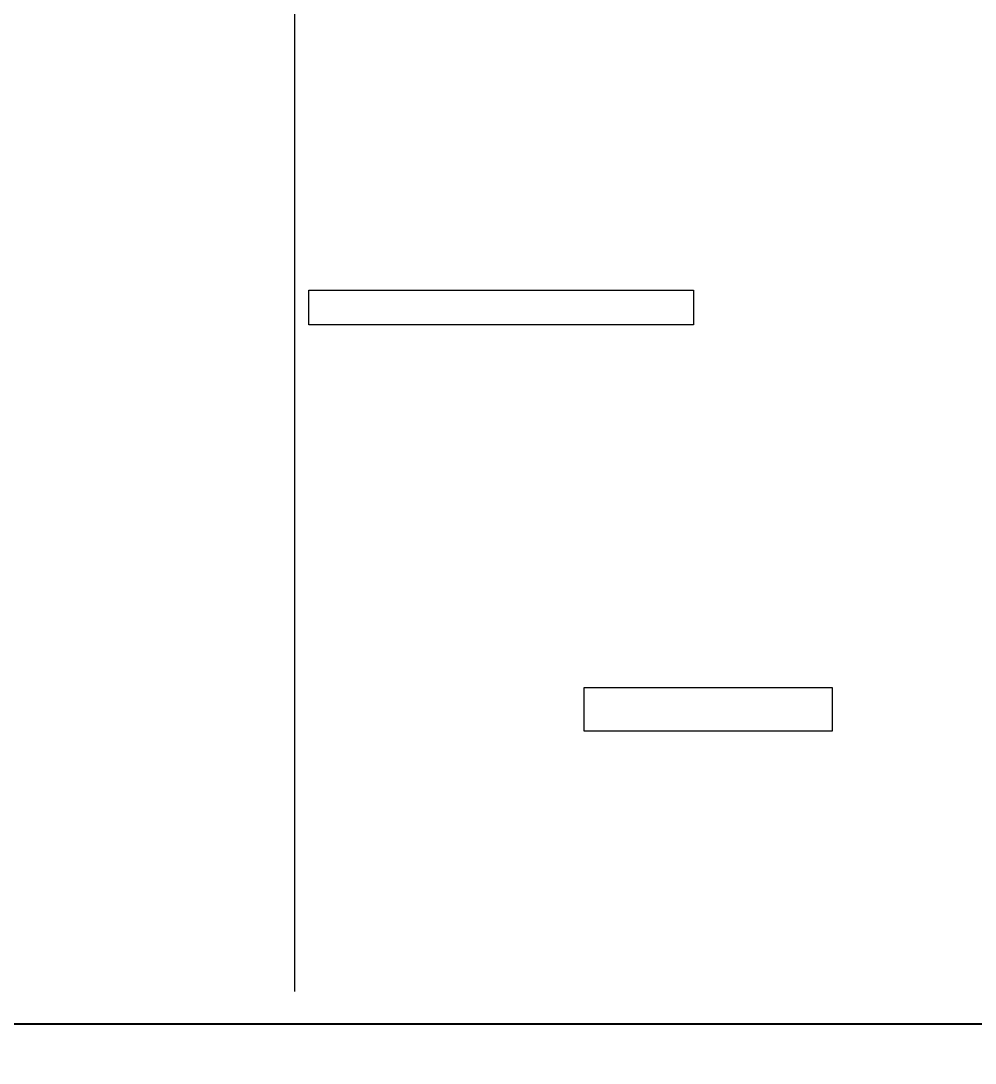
# Model space of a CAD drawing. Extents: x 332286 to 1463507, y -720758 to 86974.
# Drawn here: x 735118 to 759513, y -656470 to -629814 of the extents above; entities that cross this region are included whole.
import ezdxf

# ---------------------------------------------------------------- set-up
doc = ezdxf.new("R2010")
doc.units = 0
doc.header["$LTSCALE"] = 1000
doc.header["$MEASUREMENT"] = 0
doc.layers.get('0').update_dxf_attribs({"linetype": 'CONTINUOUS'})
doc.layers.get('Defpoints').update_dxf_attribs({"linetype": 'CONTINUOUS'})
doc.layers.add('SHEET_LINE', color=6, linetype='CONTINUOUS')

msp = doc.modelspace()

# ---------------------------------------------------------------- linework, layer by layer
for points in [[(742476.3, -636702), (752310.5, -636702), (752310.5, -637584.3), (742476.3, -637584.3)], [(749514.8, -646866.2), (755859, -646866.2), (755859, -647979.7), (749514.8, -647979.7)]]:
    msp.add_lwpolyline(points, close=True)
at = {"layer": 'Defpoints'}
msp.add_line((742113, -601837.5), (742113, -654638), dxfattribs=at)
at = {"layer": 'SHEET_LINE'}
for points, const_width in [([(678805.8, -656467.1), (783905.8, -656467.1), (783905.8, -597067.1), (678805.8, -597067.1)], 5), ([(776405.8, -598067.1), (681305.8, -598067.1), (681305.8, -655467.1), (776405.8, -655467.1)], 50)]:
    msp.add_lwpolyline(points, close=True, dxfattribs=dict(at, const_width=const_width))

doc.saveas('drawing.dxf')
